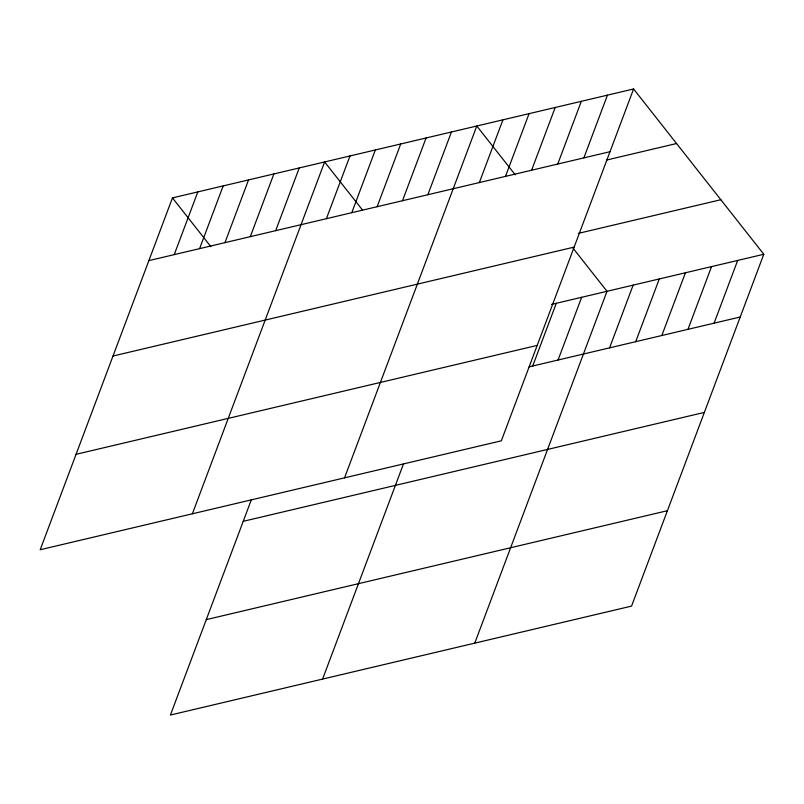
<?xml version="1.0" encoding="UTF-8"?>
<svg xmlns="http://www.w3.org/2000/svg" width="804" height="804" viewBox="0 0 804 804"><rect width="100%" height="100%" fill="white"/><g stroke="black" fill="none" stroke-linecap="round" stroke-linejoin="round"><path stroke-width="1.21" d="M633.582 88.973L172.448 197.895L40.2 549.735L501.334 440.813L633.582 88.973L763.8 254.265L631.552 606.105L170.418 715.027L251.34 499.746M174.237 254.627L197.814 191.905M199.593 248.637L223.17 185.915M224.959 242.647L248.536 179.915M250.315 236.657L273.893 173.925M275.682 230.668L299.259 167.935M192.377 513.786L324.625 161.946L362.313 209.794M326.404 218.688L349.981 155.956M351.77 212.698L375.347 149.966M377.136 206.708L400.714 143.976M402.492 200.719L426.07 137.987M427.859 194.719L451.436 131.997M344.544 477.847L476.792 126.007L515.243 174.81M479.345 182.558L502.922 119.836M505.485 176.388L529.062 113.665M322.595 679.089L403.518 463.797M531.615 170.217L555.192 107.485M557.745 164.046L581.322 101.314M583.875 157.875L607.452 95.143M532.71 366.011L556.288 303.279M558.076 360.021L581.654 297.289M474.762 643.14L607.01 291.299L573.091 248.235M609.573 347.861L633.15 285.129M635.703 341.69L659.28 278.958M661.833 335.509L685.41 272.787M687.963 329.338L711.54 266.616M714.093 323.168L737.67 260.446M148.871 260.617L610.005 151.705M606.477 160.076L676.556 143.524M578.297 233.391L720.826 199.724M113.012 356.021L574.146 247.109M551.464 304.425L763.8 254.265M76.058 454.32L537.193 345.408M529.092 366.865L740.223 316.997M243.23 521.324L704.364 412.402M206.276 619.623L667.41 510.701M172.448 197.895L210.899 246.697"/></g></svg>
